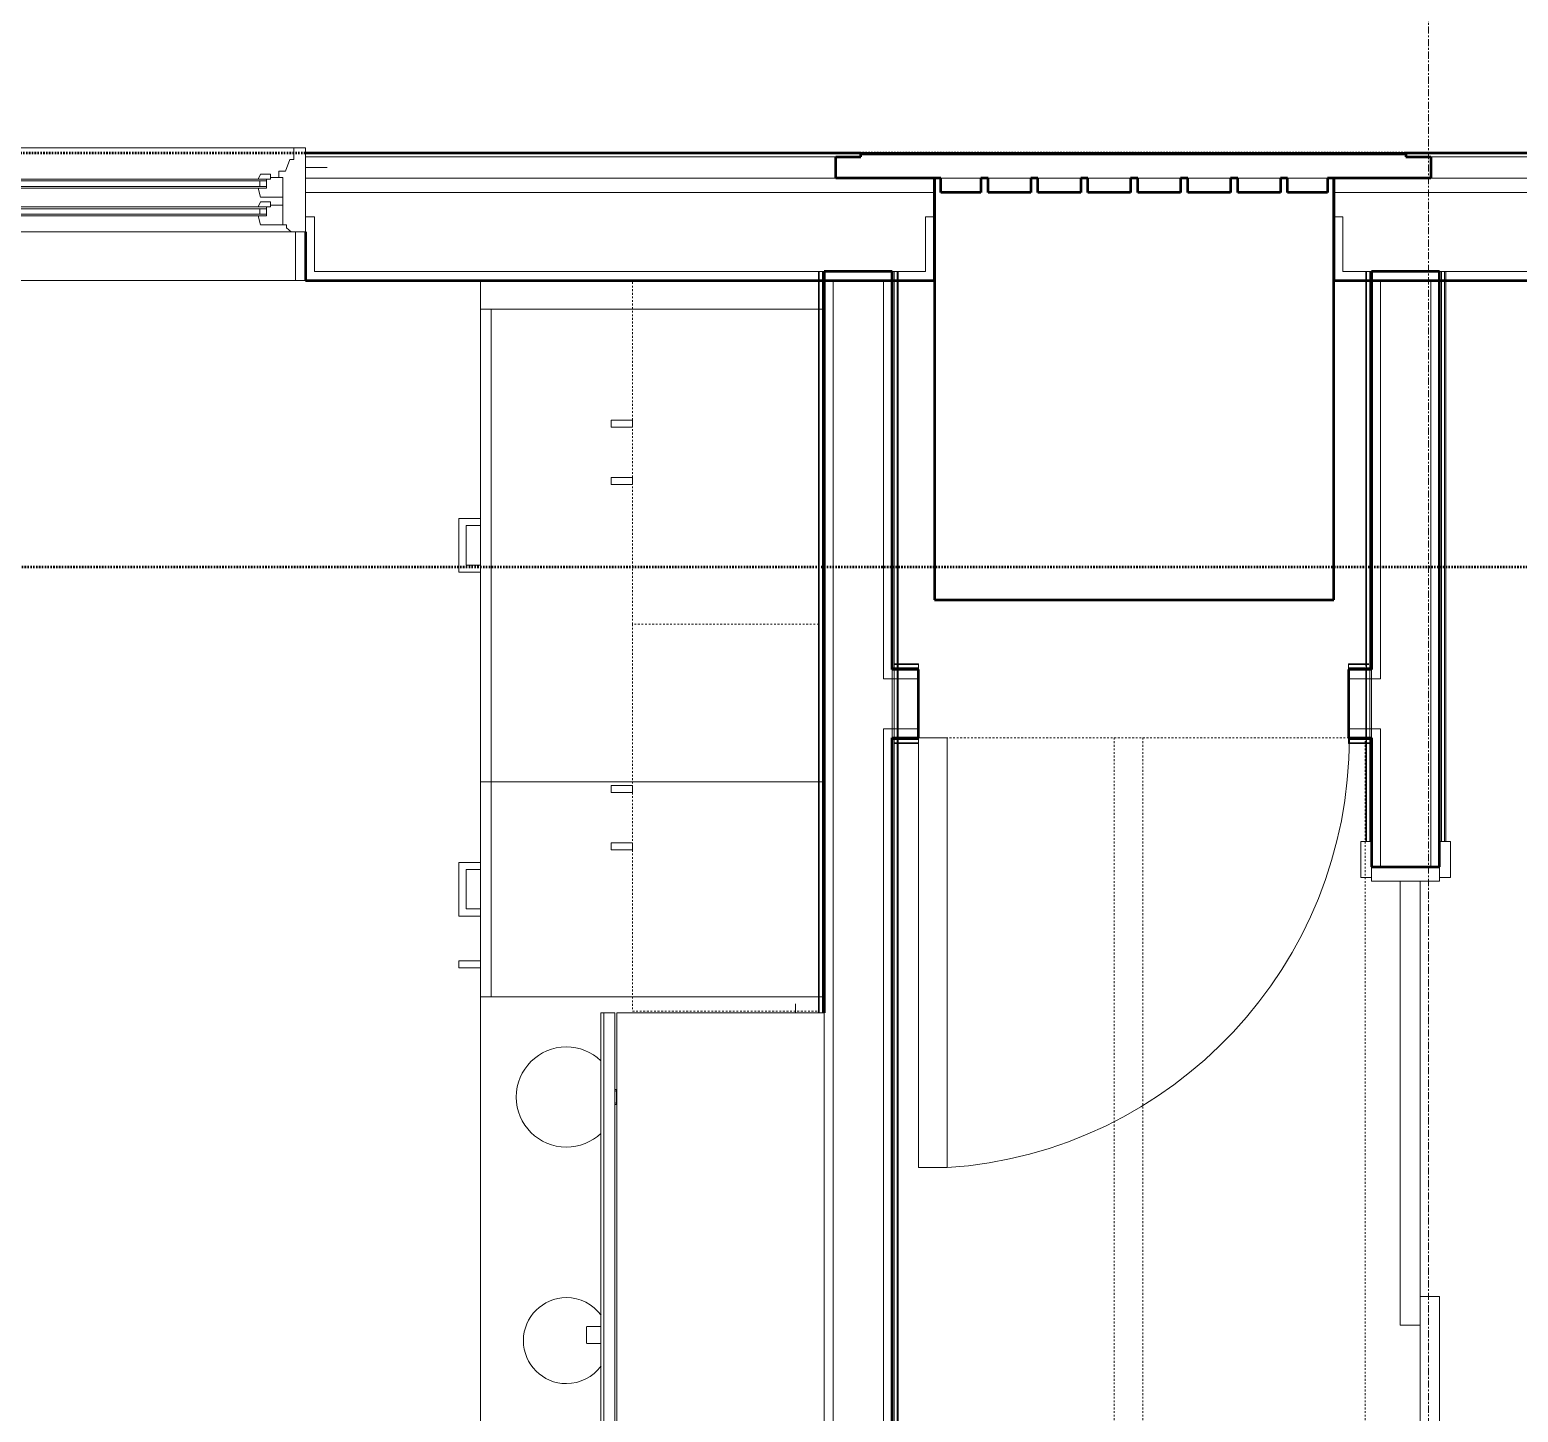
# Model space of a CAD drawing. Header units: inches. Extents: x -4235 to -464, y 9767 to 12347.
# Drawn here: x -3579 to -3475.1, y 12030.7 to 12127.2 of the extents above; entities that cross this region are included whole.
import ezdxf

# ---------------------------------------------------------------- set-up
doc = ezdxf.new("R2010")
doc.units = ezdxf.units.IN
doc.header["$MEASUREMENT"] = 0
for name, pattern in [('Dash', [0.25, 0.125, -0.125]), ('Dash 1_16_', [0.125, 0.0625, -0.0625]), ('Grid Line 1_2_', [0.875, 0.5, -0.125, 0.125, -0.125])]:
    doc.linetypes.add(name, pattern=pattern)
for name, color, linetype, lineweight in [('0-1', 170, 'Continuous', 5), ('0-2', 10, 'Continuous', 9), ('A-DOOR-1', 7, 'Continuous', 9), ('A-DOOR-2', 130, 'Continuous', 20), ('A-DOOR-FRAM-1', 130, 'Continuous', 20), ('A-GENM', 5, 'Continuous', 9), ('A-GENM-5', 5, 'Continuous', 50), ('A-GLAZ-1', 151, 'Continuous', 9), ('A-GLAZ-2', 151, 'Continuous', 20), ('A-GLAZ-3', 151, 'Continuous', 50), ('A-WALL', 113, 'Continuous', 13), ('A-WALL-1', 250, 'Continuous', 50), ('A-WALL-2', 50, 'Continuous', 13), ('A-WALL-3', 10, 'Continuous', 9), ('A-WALL-4', 254, 'Continuous', 9), ('A-WALL-5', 7, 'Continuous', 9), ('A-WALL-6', 113, 'Continuous', 9), ('A-WALL-7', 113, 'Continuous', 50), ('C-PROP-LINE-1', 91, 'Dash 1_16_', 50), ('Q-CASE-1', 254, 'Continuous', 9), ('Q-CASE-2', 7, 'Continuous', 9), ('Q-CASE-3', 7, 'Dash', 9), ('Q-CASE-4', 10, 'Continuous', 9), ('Q-CASE-HDLN-1', 7, 'Dash', 9), ('Q-SPCQ-1', 7, 'Continuous', 9), ('S-GRID-1', 1, 'Grid Line 1_2_', 9)]:
    doc.layers.add(name, color=color, linetype=linetype, lineweight=lineweight)

# ---------------------------------------------------------------- blocks, each defined once
blk = doc.blocks.new('Basic Wall _ INT - W4BØF - _5_8 GYP - 2X4 WOOD_BATT_ - 5_8 GYP_ - ___-2689830-BACKGROUND - 3RD FLOOR')
at = {"layer": 'A-WALL-3'}
for p, q in [((-3523.85, 12110.34), (-3523.91, 12110.34)), ((-3523.91, 12110.34), (-3523.64, 12110.34)), ((-3523.7, 12110.34), (-3523.85, 12110.34)), ((-3523.85, 12110.34), (-3523.85, 12109.71)), ((-3523.64, 12110.34), (-3523.7, 12110.34)), ((-3523.64, 12110.34), (-3523.62, 12110.34)), ((-3523.62, 12110.34), (-3523.61, 12110.34)), ((-3523.61, 12110.34), (-3523.58, 12110.34)), ((-3523.58, 12110.34), (-3523.54, 12110.34)), ((-3523.54, 12110.34), (-3523.5, 12110.34)), ((-3523.5, 12110.34), (-3523.52, 12110.34)), ((-3523.5, 12109.71), (-3523.5, 12110.34)), ((-3523.85, 12109.71), (-3523.85, 12058.6)), ((-3523.62, 12109.71), (-3523.62, 12058.6)), ((-3523.5, 12058.6), (-3523.5, 12109.71)), ((-3523.85, 12028.71), (-3523.85, 11977.71)), ((-3523.62, 12028.71), (-3523.62, 11977.71)), ((-3523.5, 11977.71), (-3523.5, 12028.71)), ((-3523.85, 11977.71), (-3523.85, 11977.46)), ((-3523.5, 11977.46), (-3523.5, 11977.71)), ((-3523.85, 11942.13), (-3523.85, 11942.01)), ((-3523.85, 11942.01), (-3523.85, 11941.92)), ((-3523.85, 11941.92), (-3523.85, 11941.86)), ((-3523.85, 11941.71), (-3523.85, 11936.97)), ((-3523.5, 11936.96), (-3523.5, 11941.71)), ((-3523.85, 11936.82), (-3523.85, 11936.76)), ((-3523.85, 11936.76), (-3523.85, 11936.67)), ((-3523.85, 11936.67), (-3523.85, 11936.55)), ((-3523.91, 11914.65), (-3523.85, 11914.67)), ((-3523.85, 11914.67), (-3523.7, 11914.73)), ((-3523.7, 11914.73), (-3523.64, 11914.76)), ((-3523.52, 11914.81), (-3523.5, 11914.82))]:
    blk.add_line(p, q, dxfattribs=at)
at = {"layer": 'A-WALL-4'}
for p, q in [((-3523.91, 12110.34), (-3523.91, 12058.6)), ((-3523.62, 12110.34), (-3523.62, 12109.71)), ((-3523.91, 12028.71), (-3523.91, 11977.71)), ((-3523.85, 11977.46), (-3523.85, 11942.13)), ((-3523.62, 11977.71), (-3523.62, 11977.46)), ((-3523.5, 11941.71), (-3523.5, 11977.46)), ((-3523.91, 11942.13), (-3523.91, 11942.01)), ((-3523.91, 11942.01), (-3523.91, 11941.92)), ((-3523.91, 11941.92), (-3523.91, 11941.86)), ((-3523.91, 11941.7), (-3523.91, 11936.98)), ((-3523.62, 11941.71), (-3523.62, 11937.61)), ((-3523.91, 11936.82), (-3523.91, 11936.76)), ((-3523.91, 11936.76), (-3523.91, 11936.67)), ((-3523.62, 11937.59), (-3523.62, 11936.97)), ((-3523.5, 11914.82), (-3523.5, 11936.96)), ((-3523.91, 11936.67), (-3523.91, 11936.55)), ((-3523.85, 11936.55), (-3523.85, 11914.67))]:
    blk.add_line(p, q, dxfattribs=at)
at = {"layer": 'A-WALL-5'}
for p, q in [((-3523.91, 11977.71), (-3523.91, 11942.13)), ((-3523.62, 11977.46), (-3523.62, 11941.71)), ((-3523.62, 11936.97), (-3523.62, 11914.77)), ((-3523.91, 11936.55), (-3523.91, 11914.65))]:
    blk.add_line(p, q, dxfattribs=at)
at = {"layer": 'A-WALL-5', "flags": 128}
for points in [[(-3523.62, 11914.77), (-3523.64, 11914.76), (-3523.7, 11914.73), (-3523.79, 11914.7), (-3523.91, 11914.65)], [(-3523.54, 11914.8), (-3523.56, 11914.79), (-3523.58, 11914.78), (-3523.6, 11914.78), (-3523.61, 11914.77), (-3523.62, 11914.77), (-3523.62, 11914.77)]]:
    blk.add_lwpolyline(points, dxfattribs=at)
blk = doc.blocks.new('Basic Wall _ INT - W4BØF - _5_8 GYP - 2X4 WOOD_BATT_ - 5_8 GYP_ - ___-2689829-BACKGROUND - 3RD FLOOR')
at = {"layer": 'A-WALL-3'}
for p, q in [((-3518.75, 12110.34), (-3518.71, 12110.34)), ((-3518.72, 12110.34), (-3518.75, 12110.34)), ((-3518.75, 12109.71), (-3518.75, 12110.31)), ((-3518.71, 12110.34), (-3518.66, 12110.34)), ((-3518.66, 12110.34), (-3518.63, 12110.34)), ((-3518.63, 12110.34), (-3518.62, 12110.34)), ((-3518.62, 12110.34), (-3518.6, 12110.34)), ((-3518.55, 12110.34), (-3518.61, 12110.34)), ((-3518.6, 12110.34), (-3518.45, 12110.34)), ((-3518.4, 12110.34), (-3518.54, 12110.34)), ((-3518.45, 12110.34), (-3518.34, 12110.34)), ((-3518.34, 12110.34), (-3518.4, 12110.34)), ((-3518.4, 12110.31), (-3518.4, 12109.71)), ((-3518.75, 12077.79), (-3518.75, 12082.54)), ((-3518.4, 12082.93), (-3518.4, 12082.83)), ((-3518.4, 12082.82), (-3518.4, 12082.74)), ((-3518.4, 12082.73), (-3518.4, 12082.68)), ((-3518.4, 12082.54), (-3518.4, 12077.79)), ((-3518.4, 12077.63), (-3518.4, 12077.59)), ((-3518.4, 12077.57), (-3518.4, 12077.5)), ((-3518.4, 12077.47), (-3518.4, 12077.38)), ((-3518.4, 11923.52), (-3518.4, 11923.4)), ((-3518.4, 11923.4), (-3518.4, 11923.31)), ((-3518.4, 11923.31), (-3518.4, 11923.25)), ((-3518.75, 11918.36), (-3518.75, 11923.11)), ((-3518.4, 11923.11), (-3518.4, 11919.02)), ((-3518.4, 11918.98), (-3518.4, 11918.36)), ((-3518.4, 11918.21), (-3518.4, 11918.16)), ((-3518.4, 11918.16), (-3518.4, 11918.06)), ((-3518.4, 11918.06), (-3518.4, 11917.94)), ((-3518.4, 11916.93), (-3518.34, 11916.96)), ((-3518.75, 11916.78), (-3518.72, 11916.79)), ((-3518.61, 11916.84), (-3518.55, 11916.87)), ((-3518.54, 11916.87), (-3518.4, 11916.93))]:
    blk.add_line(p, q, dxfattribs=at)
at = {"layer": 'A-WALL-4'}
for p, q in [((-3518.62, 12109.71), (-3518.62, 12110.31)), ((-3518.34, 12110.31), (-3518.34, 12109.71)), ((-3518.75, 12082.54), (-3518.75, 12109.71)), ((-3518.4, 12109.71), (-3518.4, 12082.95)), ((-3518.62, 12077.83), (-3518.62, 12082.5)), ((-3518.34, 12082.93), (-3518.34, 12082.83)), ((-3518.34, 12082.81), (-3518.34, 12082.74)), ((-3518.34, 12082.73), (-3518.34, 12082.68)), ((-3518.34, 12082.54), (-3518.34, 12077.79)), ((-3518.75, 11923.11), (-3518.75, 12077.79)), ((-3518.4, 12077.38), (-3518.4, 11923.52)), ((-3518.34, 12077.63), (-3518.34, 12077.59)), ((-3518.34, 12077.57), (-3518.34, 12077.5)), ((-3518.34, 12077.47), (-3518.34, 12077.38)), ((-3518.34, 11923.52), (-3518.34, 11923.4)), ((-3518.34, 11923.4), (-3518.34, 11923.31)), ((-3518.34, 11923.31), (-3518.34, 11923.25)), ((-3518.62, 11919), (-3518.62, 11923.11)), ((-3518.34, 11923.11), (-3518.34, 11919.03)), ((-3518.75, 11916.78), (-3518.75, 11918.27)), ((-3518.62, 11918.36), (-3518.62, 11918.98)), ((-3518.34, 11918.98), (-3518.34, 11918.36)), ((-3518.34, 11918.21), (-3518.34, 11918.16)), ((-3518.34, 11918.15), (-3518.34, 11918.06)), ((-3518.34, 11918.06), (-3518.34, 11917.94)), ((-3518.4, 11917.94), (-3518.4, 11916.93))]:
    blk.add_line(p, q, dxfattribs=at)
at = {"layer": 'A-WALL-5'}
for p, q in [((-3518.62, 12082.54), (-3518.62, 12109.71)), ((-3518.34, 12109.71), (-3518.34, 12082.95)), ((-3518.62, 11923.11), (-3518.62, 12077.79)), ((-3518.34, 12077.38), (-3518.34, 11923.52)), ((-3518.62, 11916.84), (-3518.62, 11918.27)), ((-3518.34, 11917.94), (-3518.34, 11916.96))]:
    blk.add_line(p, q, dxfattribs=at)
at = {"layer": 'A-WALL-5', "flags": 128}
for points in [[(-3518.34, 11916.96), (-3518.45, 11916.91), (-3518.55, 11916.87), (-3518.6, 11916.84), (-3518.62, 11916.84)], [(-3518.62, 11916.84), (-3518.63, 11916.84), (-3518.63, 11916.83), (-3518.65, 11916.83), (-3518.66, 11916.82), (-3518.68, 11916.81), (-3518.71, 11916.8)]]:
    blk.add_lwpolyline(points, dxfattribs=at)
blk = doc.blocks.new('Basic Wall _ INT - W4BØF - _5_8 GYP - 2X4 WOOD_BATT_ - 5_8 GYP_ - ___-2689838-BACKGROUND - 3RD FLOOR')
at = {"layer": 'A-WALL-3'}
for p, q in [((-3485.64, 12110.34), (-3485.7, 12110.34)), ((-3485.7, 12110.34), (-3485.41, 12110.34)), ((-3485.49, 12110.34), (-3485.64, 12110.34)), ((-3485.64, 12110.34), (-3485.64, 12109.75)), ((-3485.43, 12110.34), (-3485.49, 12110.34)), ((-3485.41, 12110.34), (-3485.37, 12110.34)), ((-3485.37, 12110.34), (-3485.33, 12110.34)), ((-3485.33, 12110.34), (-3485.29, 12110.34)), ((-3485.29, 12110.34), (-3485.31, 12110.34)), ((-3485.29, 12109.75), (-3485.29, 12110.34)), ((-3485.64, 12082.95), (-3485.64, 12082.86)), ((-3485.64, 12082.83), (-3485.64, 12082.76)), ((-3485.64, 12082.74), (-3485.64, 12082.7)), ((-3485.64, 12082.54), (-3485.64, 12077.79)), ((-3485.29, 12077.79), (-3485.29, 12082.54)), ((-3485.64, 12077.64), (-3485.64, 12077.6)), ((-3485.64, 12077.59), (-3485.64, 12077.52)), ((-3485.64, 12077.5), (-3485.64, 12077.4)), ((-3485.64, 11923.52), (-3485.64, 11923.4)), ((-3485.64, 11923.4), (-3485.64, 11923.31)), ((-3485.64, 11923.31), (-3485.64, 11923.25)), ((-3485.64, 11923.11), (-3485.64, 11922.48)), ((-3485.64, 11922.45), (-3485.64, 11918.5)), ((-3485.29, 11918.36), (-3485.29, 11923.11)), ((-3485.7, 11918.53), (-3485.64, 11918.5)), ((-3485.64, 11918.5), (-3485.49, 11918.44)), ((-3485.49, 11918.44), (-3485.43, 11918.42)), ((-3485.31, 11918.37), (-3485.29, 11918.36))]:
    blk.add_line(p, q, dxfattribs=at)
at = {"layer": 'A-WALL-4'}
for p, q in [((-3485.7, 12110.34), (-3485.7, 12109.75)), ((-3485.41, 12110.34), (-3485.41, 12109.75)), ((-3485.64, 12109.71), (-3485.64, 12082.95)), ((-3485.29, 12082.54), (-3485.29, 12109.71)), ((-3485.7, 12082.95), (-3485.7, 12082.86)), ((-3485.7, 12082.83), (-3485.7, 12082.77)), ((-3485.7, 12082.54), (-3485.7, 12077.79)), ((-3485.41, 12082.54), (-3485.41, 12077.79)), ((-3485.7, 12077.59), (-3485.7, 12077.52)), ((-3485.7, 12077.5), (-3485.7, 12077.41)), ((-3485.64, 12077.38), (-3485.64, 12070.54)), ((-3485.29, 12070.54), (-3485.29, 12077.79)), ((-3485.64, 12005.04), (-3485.64, 12000.54)), ((-3485.29, 12000.54), (-3485.29, 12005.04)), ((-3485.64, 11935.04), (-3485.64, 11923.52)), ((-3485.29, 11923.11), (-3485.29, 11935.04)), ((-3485.7, 11923.52), (-3485.7, 11923.4)), ((-3485.7, 11923.4), (-3485.7, 11923.31)), ((-3485.7, 11923.31), (-3485.7, 11923.25)), ((-3485.7, 11923.11), (-3485.7, 11922.48)), ((-3485.7, 11922.44), (-3485.7, 11918.53)), ((-3485.41, 11923.11), (-3485.41, 11922.48)), ((-3485.41, 11922.47), (-3485.41, 11918.41)), ((-3485.58, 11918.48), (-3485.7, 11918.53)), ((-3485.41, 11918.41), (-3485.41, 11918.41))]:
    blk.add_line(p, q, dxfattribs=at)
at = {"layer": 'A-WALL-4', "flags": 128}
for points in [[(-3485.41, 11918.41), (-3485.43, 11918.42), (-3485.49, 11918.44), (-3485.58, 11918.48)], [(-3485.37, 11918.39), (-3485.39, 11918.4), (-3485.4, 11918.41), (-3485.41, 11918.41)], [(-3485.33, 11918.38), (-3485.35, 11918.39), (-3485.37, 11918.39)]]:
    blk.add_lwpolyline(points, dxfattribs=at)
at = {"layer": 'A-WALL-5'}
for p, q in [((-3485.7, 12109.71), (-3485.7, 12082.95)), ((-3485.41, 12109.71), (-3485.41, 12082.54)), ((-3485.7, 12077.38), (-3485.7, 12070.54)), ((-3485.41, 12077.79), (-3485.41, 12070.54)), ((-3485.7, 12005.04), (-3485.7, 12000.54)), ((-3485.41, 12005.04), (-3485.41, 12000.54)), ((-3485.7, 11935.04), (-3485.7, 11923.52)), ((-3485.41, 11935.04), (-3485.41, 11923.11))]:
    blk.add_line(p, q, dxfattribs=at)
blk = doc.blocks.new('Basic Wall _ INT - W4BØF - _5_8 GYP - 2X4 WOOD_BATT_ - 5_8 GYP_ - ___-2689837-BACKGROUND - 3RD FLOOR')
at = {"layer": 'A-WALL-3'}
for p, q in [((-3480.54, 12110.34), (-3480.49, 12110.34)), ((-3480.51, 12110.34), (-3480.54, 12110.34)), ((-3480.54, 12109.71), (-3480.54, 12110.34)), ((-3480.49, 12110.34), (-3480.47, 12110.34)), ((-3480.47, 12110.34), (-3480.41, 12110.34)), ((-3480.41, 12110.34), (-3480.41, 12110.34)), ((-3480.41, 12110.34), (-3480.39, 12110.34)), ((-3480.33, 12110.34), (-3480.4, 12110.34)), ((-3480.39, 12110.34), (-3480.24, 12110.34)), ((-3480.19, 12110.34), (-3480.33, 12110.34)), ((-3480.24, 12110.34), (-3480.12, 12110.34)), ((-3480.12, 12110.34), (-3480.19, 12110.34)), ((-3480.19, 12110.34), (-3480.19, 12109.71)), ((-3480.54, 11916.39), (-3480.51, 11916.38)), ((-3480.4, 11916.33), (-3480.33, 11916.31)), ((-3480.33, 11916.31), (-3480.19, 11916.25)), ((-3480.19, 11916.25), (-3480.12, 11916.22))]:
    blk.add_line(p, q, dxfattribs=at)
at = {"layer": 'A-WALL-4'}
for p, q in [((-3480.41, 12109.71), (-3480.41, 12110.34)), ((-3480.12, 12110.34), (-3480.12, 12109.71)), ((-3480.54, 12070.54), (-3480.54, 12109.71)), ((-3480.19, 12109.71), (-3480.19, 12070.54)), ((-3480.54, 12000.54), (-3480.54, 12005.04)), ((-3480.19, 12005.04), (-3480.19, 12000.54)), ((-3480.54, 11916.39), (-3480.54, 11935.04)), ((-3480.19, 11935.04), (-3480.19, 11916.25))]:
    blk.add_line(p, q, dxfattribs=at)
at = {"layer": 'A-WALL-5'}
for p, q in [((-3480.41, 12070.54), (-3480.41, 12109.71)), ((-3480.12, 12109.71), (-3480.12, 12070.54)), ((-3480.41, 12000.54), (-3480.41, 12005.04)), ((-3480.12, 12005.04), (-3480.12, 12000.54)), ((-3480.41, 11916.34), (-3480.41, 11935.04)), ((-3480.12, 11935.04), (-3480.12, 11916.22))]:
    blk.add_line(p, q, dxfattribs=at)
at = {"layer": 'A-WALL-5', "flags": 128}
for points in [[(-3480.41, 11916.34), (-3480.41, 11916.34), (-3480.42, 11916.34), (-3480.44, 11916.35), (-3480.45, 11916.36), (-3480.47, 11916.36), (-3480.49, 11916.37)], [(-3480.12, 11916.22), (-3480.24, 11916.27), (-3480.33, 11916.31), (-3480.39, 11916.33), (-3480.41, 11916.34)]]:
    blk.add_lwpolyline(points, dxfattribs=at)
blk = doc.blocks.new('Basic Wall _ INT - W4BØF - _5_8 GYP - 2X4 WOOD_BATT_ - 5_8 GYP_ - ___-2689839-BACKGROUND - 3RD FLOOR')
at = {"layer": 'A-WALL-3'}
for p, q in [((-3518.75, 12077.79), (-3518.75, 12077.77)), ((-3518.75, 12077.66), (-3518.75, 12077.73)), ((-3518.75, 12077.64), (-3518.75, 12077.66)), ((-3518.75, 12077.65), (-3518.75, 12077.59)), ((-3518.75, 12077.59), (-3518.75, 12077.64)), ((-3518.75, 12077.38), (-3518.75, 12077.59)), ((-3518.75, 12077.58), (-3518.75, 12077.44)), ((-3518.75, 12077.44), (-3518.75, 12077.38)), ((-3518.55, 12077.44), (-3518.59, 12077.44)), ((-3518.45, 12077.44), (-3518.53, 12077.44)), ((-3518.34, 12077.44), (-3518.43, 12077.44)), ((-3485.58, 12077.44), (-3485.68, 12077.44)), ((-3485.49, 12077.44), (-3485.56, 12077.44)), ((-3485.43, 12077.44), (-3485.48, 12077.44)), ((-3485.29, 12077.77), (-3485.29, 12077.79)), ((-3485.29, 12077.73), (-3485.29, 12077.66)), ((-3485.29, 12077.66), (-3485.29, 12077.38)), ((-3485.29, 12077.59), (-3485.29, 12077.65)), ((-3485.29, 12077.44), (-3485.29, 12077.58)), ((-3485.29, 12077.38), (-3485.29, 12077.44))]:
    blk.add_line(p, q, dxfattribs=at)
at = {"layer": 'A-WALL-4'}
for p, q in [((-3518.75, 12077.75), (-3518.75, 12077.79)), ((-3518.75, 12077.79), (-3516.91, 12077.79)), ((-3518.75, 12077.73), (-3518.75, 12077.75)), ((-3518.55, 12077.38), (-3518.59, 12077.38)), ((-3518.45, 12077.38), (-3518.53, 12077.38)), ((-3518.34, 12077.38), (-3518.43, 12077.38)), ((-3516.91, 12077.44), (-3518.34, 12077.44)), ((-3516.91, 12077.77), (-3516.91, 12077.79)), ((-3516.91, 12077.59), (-3516.91, 12077.65)), ((-3516.91, 12077.44), (-3516.91, 12077.58)), ((-3516.91, 12077.38), (-3516.91, 12077.44)), ((-3486.91, 12077.79), (-3486.91, 12077.77)), ((-3486.91, 12077.79), (-3485.29, 12077.79)), ((-3486.91, 12077.65), (-3486.91, 12077.59)), ((-3486.91, 12077.58), (-3486.91, 12077.44)), ((-3486.91, 12077.44), (-3486.91, 12077.38)), ((-3485.7, 12077.44), (-3486.91, 12077.44)), ((-3485.58, 12077.38), (-3485.68, 12077.38)), ((-3485.49, 12077.38), (-3485.56, 12077.38)), ((-3485.43, 12077.38), (-3485.48, 12077.38)), ((-3485.29, 12077.79), (-3485.29, 12077.75)), ((-3485.29, 12077.75), (-3485.29, 12077.73))]:
    blk.add_line(p, q, dxfattribs=at)
at = {"layer": 'A-WALL-5'}
for p, q in [((-3518.75, 12077.66), (-3516.91, 12077.66)), ((-3516.91, 12077.38), (-3518.34, 12077.38)), ((-3516.91, 12077.79), (-3516.91, 12077.75)), ((-3516.91, 12077.75), (-3516.91, 12077.66)), ((-3516.91, 12077.66), (-3516.91, 12077.38)), ((-3486.91, 12077.75), (-3486.91, 12077.79)), ((-3486.91, 12077.66), (-3486.91, 12077.75)), ((-3486.91, 12077.66), (-3485.29, 12077.66)), ((-3486.91, 12077.38), (-3486.91, 12077.66)), ((-3485.7, 12077.38), (-3486.91, 12077.38))]:
    blk.add_line(p, q, dxfattribs=at)
blk = doc.blocks.new('Basic Wall _ INT - W4BØF - _5_8 GYP - 2X4 WOOD_BATT_ - 5_8 GYP_ - ___-2689840-BACKGROUND - 3RD FLOOR')
at = {"layer": 'A-WALL-3'}
for p, q in [((-3518.75, 12082.66), (-3518.75, 12082.95)), ((-3518.75, 12082.95), (-3518.75, 12082.89)), ((-3518.75, 12082.89), (-3518.75, 12082.75)), ((-3518.75, 12082.74), (-3518.75, 12082.68)), ((-3518.75, 12082.6), (-3518.75, 12082.66)), ((-3518.75, 12082.56), (-3518.75, 12082.54)), ((-3518.55, 12082.89), (-3518.6, 12082.89)), ((-3518.45, 12082.89), (-3518.53, 12082.89)), ((-3518.34, 12082.89), (-3518.44, 12082.89)), ((-3485.58, 12082.89), (-3485.66, 12082.89)), ((-3485.49, 12082.89), (-3485.55, 12082.89)), ((-3485.29, 12082.89), (-3485.29, 12082.95)), ((-3485.29, 12082.95), (-3485.29, 12082.66)), ((-3485.29, 12082.75), (-3485.29, 12082.89)), ((-3485.29, 12082.68), (-3485.29, 12082.74)), ((-3485.29, 12082.66), (-3485.29, 12082.6)), ((-3485.29, 12082.54), (-3485.29, 12082.56))]:
    blk.add_line(p, q, dxfattribs=at)
at = {"layer": 'A-WALL-4'}
for p, q in [((-3518.75, 12082.58), (-3518.75, 12082.6)), ((-3518.75, 12082.54), (-3518.75, 12082.58)), ((-3518.75, 12082.54), (-3516.91, 12082.54)), ((-3518.55, 12082.95), (-3518.6, 12082.95)), ((-3518.45, 12082.95), (-3518.53, 12082.95)), ((-3518.34, 12082.95), (-3518.44, 12082.95)), ((-3516.91, 12082.89), (-3518.34, 12082.89)), ((-3516.91, 12082.89), (-3516.91, 12082.95)), ((-3516.91, 12082.75), (-3516.91, 12082.89)), ((-3516.91, 12082.68), (-3516.91, 12082.74)), ((-3516.91, 12082.54), (-3516.91, 12082.56)), ((-3486.91, 12082.95), (-3486.91, 12082.89)), ((-3486.91, 12082.89), (-3486.91, 12082.75)), ((-3485.7, 12082.89), (-3486.91, 12082.89)), ((-3486.91, 12082.74), (-3486.91, 12082.68)), ((-3486.91, 12082.56), (-3486.91, 12082.54)), ((-3486.91, 12082.54), (-3485.29, 12082.54)), ((-3485.58, 12082.95), (-3485.66, 12082.95)), ((-3485.49, 12082.95), (-3485.55, 12082.95)), ((-3485.29, 12082.6), (-3485.29, 12082.58)), ((-3485.29, 12082.58), (-3485.29, 12082.54))]:
    blk.add_line(p, q, dxfattribs=at)
at = {"layer": 'A-WALL-5'}
for p, q in [((-3516.91, 12082.66), (-3518.75, 12082.66)), ((-3516.91, 12082.95), (-3518.34, 12082.95)), ((-3516.91, 12082.95), (-3516.91, 12082.66)), ((-3516.91, 12082.66), (-3516.91, 12082.58)), ((-3516.91, 12082.58), (-3516.91, 12082.54)), ((-3486.91, 12082.66), (-3486.91, 12082.95)), ((-3485.7, 12082.95), (-3486.91, 12082.95)), ((-3485.29, 12082.66), (-3486.91, 12082.66)), ((-3486.91, 12082.58), (-3486.91, 12082.66)), ((-3486.91, 12082.54), (-3486.91, 12082.58))]:
    blk.add_line(p, q, dxfattribs=at)
blk = doc.blocks.new('SWING - SINGLE - FLUSH - 30_ x 70_ - MAGIC PAK DOOR - ACOUSTICAL SEAL - IN CLOSET-3199421-BACKGROUND - 3RD FLOOR')
at = {"layer": 'A-DOOR-1'}
blk.add_arc((15, 2.375), 30.067, 93.81407, 180, dxfattribs=at)
at = {"layer": 'A-DOOR-2'}
for p, q in [((13, 2.375), (13, 32.375)), ((15, 32.375), (13, 32.375)), ((15, 2.375), (15, 32.375)), ((15, 2.375), (13, 2.375))]:
    blk.add_line(p, q, dxfattribs=at)
blk = doc.blocks.new('OD_CW_Closet - OD_CW_Closet-2062652-BACKGROUND - 3RD FLOOR')
at = {"layer": 'Q-CASE-HDLN-1'}
for p, q in [((0.74, -24), (0.74, 9)), ((0.74, 9), (160.64, 9)), ((160.64, 9), (160.64, -24)), ((0.74, -6.5), (160.64, -6.5)), ((0.74, -8.5), (160.64, -8.5)), ((160.64, -24), (0.74, -24))]:
    blk.add_line(p, q, dxfattribs=at)
blk = doc.blocks.new('SLIDING - FLUSH - 5-0 x 6-8-3203586-BACKGROUND - 3RD FLOOR')
at = {"layer": 'A-DOOR-1'}
for p, q in [((-32.75, 3.25), (-30.25, 3.25)), ((-32.75, 2.5), (-32.75, 3.25)), ((-30.25, 3.25), (-30.25, 2.5)), ((30.25, 3.25), (32.75, 3.25)), ((30.25, 2.5), (30.25, 3.25)), ((32.75, 3.25), (32.75, 2.5)), ((-30.25, 2.5), (-32.75, 2.5)), ((32.75, 2.5), (30.25, 2.5)), ((-32.75, -2.25), (-30.25, -2.25)), ((-32.75, -3), (-32.75, -2.25)), ((-30.25, -3), (-32.75, -3)), ((-30.25, -2.25), (-30.25, -3)), ((30.25, -2.25), (32.75, -2.25)), ((30.25, -3), (30.25, -2.25)), ((32.75, -3), (30.25, -3)), ((32.75, -2.25), (32.75, -3))]:
    blk.add_line(p, q, dxfattribs=at)
at = {"layer": 'A-DOOR-2'}
for p, q in [((-1, -0.88), (-1, 0.5)), ((-1, 0.5), (30, 0.5)), ((30, 0.5), (30, -0.88)), ((-30, -2.25), (-30, -0.88)), ((-30, -0.88), (1, -0.88)), ((30, -0.88), (-1, -0.88)), ((1, -0.88), (1, -2.25)), ((1, -2.25), (-30, -2.25))]:
    blk.add_line(p, q, dxfattribs=at)
at = {"layer": 'A-DOOR-FRAM-1'}
for p, q in [((-31, -2.25), (-31, 2.5)), ((-31, 2.5), (-30, 2.5)), ((-30, 2.5), (-30, -2.25)), ((30, 2.5), (31, 2.5)), ((30, -2.25), (30, 2.5)), ((31, 2.5), (31, -2.25)), ((-30, -2.25), (-31, -2.25)), ((31, -2.25), (30, -2.25))]:
    blk.add_line(p, q, dxfattribs=at)
blk = doc.blocks.new('Range - 24_ x 30_-V213-BACKGROUND - 3RD FLOOR')
at = {"layer": 'Q-SPCQ-1'}
blk.add_line((0, 22), (0.62, 22), dxfattribs=at)
for centre, radius, start, end in [((6.5, 6), 3.5, 81.0228, 98.9772), ((6.5, 6), 3.5, 136.4398, 180), ((6.5, 6), 3.5, 360, 43.6065), ((23.5, 6), 3, 126.1227, 180), ((23.5, 6), 3, 360, 53.8773), ((6.5, 6), 3.5, 180, 0), ((23.5, 6), 3, 180, 360)]:
    blk.add_arc(centre, radius, start, end, dxfattribs=at)
blk = doc.blocks.new('Single Door 1 Drawer 211 - 211 Base Cabinet Single Door1 Drawer 15_-2709718-BACKGROUND - 3RD FLOOR')
at = {"layer": 'Q-CASE-1'}
for p, q in [((-11.26, -23.25), (-11.26, -0.37)), ((3.74, -0.37), (3.74, -23.25)), ((-11.26, -23.25), (-11.26, -24)), ((3.74, -23.25), (-11.26, -23.25)), ((3.74, -24), (3.74, -23.25)), ((-11.26, -24), (3.74, -24)), ((-5.64, -24), (-5.14, -24)), ((-1.89, -24), (-2.39, -24)), ((1.24, -24), (1.73, -24))]:
    blk.add_line(p, q, dxfattribs=at)
at = {"layer": 'Q-CASE-2'}
for p, q in [((-5.64, -24), (-5.64, -25.5)), ((-5.14, -25), (-5.14, -24)), ((-2.39, -24), (-2.39, -25)), ((-1.89, -25.5), (-1.89, -24)), ((1.24, -24), (1.24, -25.5)), ((1.73, -25.5), (1.73, -24)), ((-5.64, -25.5), (-1.89, -25.5)), ((-2.39, -25), (-5.14, -25)), ((1.24, -25.5), (1.73, -25.5))]:
    blk.add_line(p, q, dxfattribs=at)
at = {"layer": 'Q-CASE-4'}
for p, q in [((-11.26, -0.37), (-11.26, 0)), ((-11.26, 0), (3.74, 0)), ((3.74, 0), (3.74, -0.37)), ((1.24, -24), (1.73, -24))]:
    blk.add_line(p, q, dxfattribs=at)
blk = doc.blocks.new('300 Series Wall Hung Cabinet_302 - 24_ X 36_-2573645-BACKGROUND - 3RD FLOOR')
at = {"layer": 'Q-CASE-2'}
for p, q in [((-1.76, 14.69), (-2.25, 14.69)), ((-2.25, 14.69), (-2.25, 13.19)), ((-1.76, 13.19), (-1.76, 14.69)), ((2.24, 14.69), (1.75, 14.69)), ((1.75, 14.69), (1.75, 13.19)), ((2.24, 13.19), (2.24, 14.69)), ((-1.76, 13.19), (-2.25, 13.19)), ((2.24, 13.19), (1.75, 13.19))]:
    blk.add_line(p, q, dxfattribs=at)
at = {"layer": 'Q-CASE-3'}
for p, q in [((-12, 0.19), (-12, 13.19)), ((-12, 13.19), (12, 13.19)), ((12, 13.19), (12, 0.19)), ((12, 0.19), (-12, 0.19))]:
    blk.add_line(p, q, dxfattribs=at)
blk = doc.blocks.new('30quot_MicrowaveVent_11166 - 70cm miele oven-2322118-BACKGROUND - 3RD FLOOR')
at = {"layer": 'Q-CASE-2'}
for p, q in [((-14.2, -14.49), (-14.2, 0)), ((15.68, 0), (-14.2, 0)), ((15.68, 0), (15.68, -14.49)), ((15.68, -14.49), (-14.2, -14.49)), ((-14.2, -14.61), (15.68, -14.61)), ((-14.2, -15.39), (-14.2, -14.61)), ((-14.2, -15.6), (-14.2, -15.39)), ((-14.2, -15.39), (15.68, -15.39)), ((15.68, -14.61), (15.68, -15.39)), ((15.68, -15.39), (15.68, -15.6)), ((-14.2, -15.6), (15.68, -15.6)), ((7.69, -16.55), (7.69, -15.63)), ((7.69, -16.6), (8.88, -16.6)), ((8.88, -15.63), (8.88, -16.55))]:
    blk.add_line(p, q, dxfattribs=at)
blk = doc.blocks.new('Base Cabinet 3 Drawer 230 - Base Cabinet 3 Drawer 230 33_-V299-BACKGROUND - 3RD FLOOR')
at = {"layer": 'Q-CASE-1'}
for p, q in [((-15.76, -23.25), (-15.76, -0.37)), ((17.24, -0.37), (17.24, -23.25)), ((-15.76, -23.25), (-15.76, -24)), ((17.24, -23.25), (-15.76, -23.25)), ((17.24, -24), (17.24, -23.25)), ((-15.76, -24), (17.24, -24)), ((-1.14, -24), (-0.64, -24)), ((2.61, -24), (2.11, -24))]:
    blk.add_line(p, q, dxfattribs=at)
at = {"layer": 'Q-CASE-2'}
for p, q in [((-1.14, -24), (-1.14, -25.5)), ((-0.64, -25), (-0.64, -24)), ((2.11, -24), (2.11, -25)), ((2.61, -25.5), (2.61, -24)), ((-1.14, -25.5), (2.61, -25.5)), ((2.11, -25), (-0.64, -25))]:
    blk.add_line(p, q, dxfattribs=at)
at = {"layer": 'Q-CASE-4'}
for p, q in [((-15.76, -0.36), (-15.76, 0)), ((-15.76, 0), (17.24, 0)), ((17.24, 0), (17.24, -0.37)), ((-1.14, -24), (-0.64, -24)), ((-1.14, -24), (-0.64, -24)), ((2.61, -24), (2.11, -24)), ((2.61, -24), (2.11, -24))]:
    blk.add_line(p, q, dxfattribs=at)
blk = doc.blocks.new('300 Series Wall Hung Cabinet_302 - 27_ X 36_-2604985-BACKGROUND - 3RD FLOOR')
at = {"layer": 'Q-CASE-2'}
for p, q in [((-2.25, -13.19), (-1.76, -13.19)), ((-2.25, -13.19), (-2.25, -14.69)), ((-1.76, -14.69), (-1.76, -13.19)), ((1.75, -13.19), (2.24, -13.19)), ((1.75, -13.19), (1.75, -14.69)), ((2.24, -14.69), (2.24, -13.19)), ((-2.25, -14.69), (-1.76, -14.69)), ((1.75, -14.69), (2.24, -14.69))]:
    blk.add_line(p, q, dxfattribs=at)
at = {"layer": 'Q-CASE-3'}
for p, q in [((13.5, -0.19), (-13.5, -0.19)), ((-13.5, -0.19), (-13.5, -13.19)), ((13.5, -13.19), (13.5, -0.19)), ((-13.5, -13.19), (13.5, -13.19))]:
    blk.add_line(p, q, dxfattribs=at)
blk = doc.blocks.new('CTR - 1st Phase - Unit Layouts_rvt-2-BACKGROUND - 3RD FLOOR')
at = {"layer": 'A-WALL-1'}
for p, q in [((-3523.5, 12110.34), (-3523.5, 12058.6)), ((-3522.87, 12110.34), (-3523.5, 12110.34)), ((-3519.37, 12110.34), (-3522.87, 12110.34)), ((-3518.75, 12110.34), (-3519.37, 12110.34)), ((-3518.75, 12082.54), (-3518.75, 12110.34)), ((-3485.29, 12110.34), (-3485.29, 12082.54)), ((-3484.66, 12110.34), (-3485.29, 12110.34)), ((-3481.16, 12110.34), (-3484.66, 12110.34)), ((-3480.54, 12110.34), (-3481.16, 12110.34)), ((-3480.54, 12068.79), (-3480.54, 12110.34)), ((-3516.91, 12082.54), (-3518.75, 12082.54)), ((-3516.91, 12077.79), (-3516.91, 12082.54)), ((-3485.29, 12082.54), (-3486.91, 12082.54)), ((-3486.91, 12082.54), (-3486.91, 12077.79)), ((-3518.75, 11923.11), (-3518.75, 12077.79)), ((-3518.75, 12077.79), (-3516.91, 12077.79)), ((-3486.91, 12077.79), (-3485.29, 12077.79)), ((-3485.29, 12077.79), (-3485.29, 12068.79)), ((-3485.29, 12068.79), (-3480.54, 12068.79))]:
    blk.add_line(p, q, dxfattribs=at)
at = {"layer": 'A-WALL-2'}
for p, q in [((-3522.87, 11941.09), (-3522.87, 12109.71)), ((-3519.37, 12109.71), (-3522.87, 12109.71)), ((-3519.37, 12081.91), (-3519.37, 12109.71)), ((-3484.66, 12081.91), (-3484.66, 12109.71)), ((-3481.16, 12109.71), (-3484.66, 12109.71)), ((-3481.16, 12068.79), (-3481.16, 12109.71)), ((-3518.75, 12081.91), (-3519.37, 12081.91)), ((-3518.75, 12081.91), (-3516.91, 12081.91)), ((-3486.91, 12081.91), (-3485.29, 12081.91)), ((-3484.66, 12081.91), (-3485.29, 12081.91)), ((-3519.37, 11922.48), (-3519.37, 12078.41)), ((-3518.75, 12078.41), (-3519.37, 12078.41)), ((-3518.75, 12078.41), (-3516.91, 12078.41)), ((-3486.91, 12078.41), (-3485.29, 12078.41)), ((-3484.66, 12078.41), (-3485.29, 12078.41)), ((-3484.66, 12068.79), (-3484.66, 12078.41))]:
    blk.add_line(p, q, dxfattribs=at)
at = {"layer": 'A-WALL-3'}
for p, q in [((-3523.5, 12110.34), (-3523.5, 12109.71)), ((-3523.5, 12110.34), (-3518.75, 12110.34)), ((-3518.75, 12109.71), (-3518.75, 12110.31)), ((-3485.29, 12110.34), (-3485.29, 12109.75)), ((-3485.29, 12110.34), (-3480.54, 12110.34)), ((-3480.54, 12109.71), (-3480.54, 12110.34)), ((-3523.5, 12109.71), (-3523.5, 12058.6)), ((-3518.75, 12082.95), (-3518.75, 12109.71)), ((-3485.29, 12109.71), (-3485.29, 12082.95)), ((-3480.54, 12070.54), (-3480.54, 12109.71)), ((-3518.75, 12082.68), (-3518.75, 12082.95)), ((-3518.55, 12082.54), (-3518.6, 12082.54)), ((-3518.45, 12082.54), (-3518.53, 12082.54)), ((-3518.34, 12082.54), (-3518.44, 12082.54)), ((-3516.91, 12082.54), (-3518.34, 12082.54)), ((-3485.7, 12082.54), (-3486.91, 12082.54)), ((-3485.58, 12082.54), (-3485.66, 12082.54)), ((-3485.49, 12082.54), (-3485.55, 12082.54)), ((-3485.29, 12082.95), (-3485.29, 12082.68)), ((-3518.75, 12077.38), (-3518.75, 12077.64)), ((-3518.75, 11923.52), (-3518.75, 12077.38)), ((-3518.59, 12077.79), (-3518.55, 12077.79)), ((-3518.53, 12077.79), (-3518.45, 12077.79)), ((-3518.43, 12077.79), (-3518.34, 12077.79)), ((-3518.34, 12077.79), (-3516.91, 12077.79)), ((-3486.91, 12077.79), (-3485.7, 12077.79)), ((-3485.67, 12077.79), (-3485.58, 12077.79)), ((-3485.56, 12077.79), (-3485.49, 12077.79)), ((-3485.48, 12077.79), (-3485.43, 12077.79)), ((-3485.29, 12077.64), (-3485.29, 12077.38)), ((-3485.29, 12077.38), (-3485.29, 12070.54)), ((-3480.54, 12068.79), (-3485.29, 12068.79))]:
    blk.add_line(p, q, dxfattribs=at)
at = {"layer": 'A-WALL-4'}
for p, q in [((-3516.91, 12082.54), (-3516.91, 12077.79)), ((-3486.91, 12077.79), (-3486.91, 12082.54))]:
    blk.add_line(p, q, dxfattribs=at)
at = {"layer": 'A-WALL-6'}
for p, q in [((-3523.87, 12109.71), (-3547.5, 12109.71)), ((-3547.5, 12109.71), (-3547.5, 11977.71)), ((-3547.5, 11977.71), (-3547.5, 12109.71)), ((-3547.5, 12109.71), (-3523.87, 12109.71)), ((-3523.5, 12109.71), (-3523.87, 12109.71)), ((-3523.87, 12109.71), (-3523.5, 12109.71)), ((-3523.5, 12058.6), (-3523.5, 12109.71)), ((-3523.5, 12109.71), (-3523.5, 12058.6))]:
    blk.add_line(p, q, dxfattribs=at)
at = {"layer": '0-2'}
for name in ['Basic Wall _ INT - W4BØF - _5_8 GYP - 2X4 WOOD_BATT_ - 5_8 GYP_ - ___-2689830-BACKGROUND - 3RD FLOOR', 'Basic Wall _ INT - W4BØF - _5_8 GYP - 2X4 WOOD_BATT_ - 5_8 GYP_ - ___-2689829-BACKGROUND - 3RD FLOOR', 'Basic Wall _ INT - W4BØF - _5_8 GYP - 2X4 WOOD_BATT_ - 5_8 GYP_ - ___-2689838-BACKGROUND - 3RD FLOOR', 'Basic Wall _ INT - W4BØF - _5_8 GYP - 2X4 WOOD_BATT_ - 5_8 GYP_ - ___-2689837-BACKGROUND - 3RD FLOOR', 'Basic Wall _ INT - W4BØF - _5_8 GYP - 2X4 WOOD_BATT_ - 5_8 GYP_ - ___-2689840-BACKGROUND - 3RD FLOOR', 'Basic Wall _ INT - W4BØF - _5_8 GYP - 2X4 WOOD_BATT_ - 5_8 GYP_ - ___-2689839-BACKGROUND - 3RD FLOOR']:
    blk.add_blockref(name, (0, 0), dxfattribs=at)
for name, p, rotation in [('300 Series Wall Hung Cabinet_302 - 24_ X 36_-2573645-BACKGROUND - 3RD FLOOR', (-3523.69, 12097.71), 89.99999999999541), ('Base Cabinet 3 Drawer 230 - Base Cabinet 3 Drawer 230 33_-V299-BACKGROUND - 3RD FLOOR', (-3523.5, 12091.95), 269.9999999999947), ('300 Series Wall Hung Cabinet_302 - 27_ X 36_-2604985-BACKGROUND - 3RD FLOOR', (-3523.69, 12072.21), 269.9999999999955), ('OD_CW_Closet - OD_CW_Closet-2062652-BACKGROUND - 3RD FLOOR', (-3494.75, 12078.53), 269.9999999999914), ('SWING - SINGLE - FLUSH - 30_ x 70_ - MAGIC PAK DOOR - ACOUSTICAL SEAL - IN CLOSET-3199421-BACKGROUND - 3RD FLOOR', (-3501.91, 12080.16), 180), ('Single Door 1 Drawer 211 - 211 Base Cabinet Single Door1 Drawer 15_-2709718-BACKGROUND - 3RD FLOOR', (-3523.5, 12063.45), 269.9999999999949), ('SLIDING - FLUSH - 5-0 x 6-8-3203586-BACKGROUND - 3RD FLOOR', (-3482.79, 12037.79), 89.99999999999237), ('Range - 24_ x 30_-V213-BACKGROUND - 3RD FLOOR', (-3547.5, 12059.21), 270.0000000000097), ('30quot_MicrowaveVent_11166 - 70cm miele oven-2322118-BACKGROUND - 3RD FLOOR', (-3523.5, 12044.39), 269.9999999999949)]:
    blk.add_blockref(name, p, dxfattribs=dict(at, rotation=rotation))
blk = doc.blocks.new('Window-Double_Hung-Andersen-400_Series-Tilt_Wash - DOUBLE HUNG - COTTAGE - 3RD FLOOR-2888224-BACKGROUND - 3RD FLOOR')
at = {"layer": 'A-GLAZ-1'}
for p, q in [((-16.29, 2.5), (-15.7, 2.5)), ((-16.29, 2.12), (-15.7, 2.12)), ((-15.82, 2.5), (-15.82, 2.12)), ((-15.7, 2.63), (15.7, 2.63)), ((-15.7, 2.5), (15.7, 2.5)), ((-15.7, 2.12), (15.7, 2.12)), ((16.29, 2.5), (15.7, 2.5)), ((16.29, 2.12), (15.7, 2.12)), ((15.82, 2.5), (15.82, 2.12)), ((-15.7, 2), (15.7, 2)), ((-16.29, 0.56), (-15.7, 0.56)), ((-16.29, 0.19), (-15.7, 0.19)), ((-15.82, 0.56), (-15.82, 0.19)), ((-15.7, 0.69), (15.7, 0.69)), ((-15.7, 0.56), (15.7, 0.56)), ((-15.7, 0.19), (15.7, 0.19)), ((-15.7, 0.06), (15.7, 0.06)), ((16.29, 0.56), (15.7, 0.56)), ((16.29, 0.19), (15.7, 0.19)), ((15.82, 0.56), (15.82, 0.19)), ((18.95, -1.06), (-18.95, -1.06)), ((-18.95, -1.06), (-18.95, -4.44)), ((-18.32, -1.06), (-18.32, -4.44)), ((18.32, -1.06), (18.32, -4.44)), ((18.95, -4.44), (18.95, -1.06)), ((-19.01, -3.94), (-19.01, -2.44)), ((-19.01, -2.44), (-18.95, -2.44)), ((18.95, -2.44), (19.01, -2.44)), ((19.01, -2.44), (19.01, -3.94)), ((-18.95, -3.94), (-19.01, -3.94)), ((19.01, -3.94), (18.95, -3.94)), ((-18.95, -4.44), (18.95, -4.44))]:
    blk.add_line(p, q, dxfattribs=at)
at = {"layer": 'A-GLAZ-2'}
for p, q in [((19.01, 4.81), (-19.01, 4.81)), ((-19.01, 4.81), (-19.01, -1.06)), ((-18.2, 4.81), (-18.2, 4)), ((18.2, 4.81), (18.2, 4)), ((19.01, -1.06), (19.01, 4.81)), ((-19.01, 3.44), (-20.51, 3.44)), ((-18.2, 4), (-17.92, 4)), ((-17.92, 4), (-17.61, 3.19)), ((-17.61, 3.19), (-17.14, 3.19)), ((-17.14, 3.19), (-17.14, 2.75)), ((17.14, 3.19), (17.14, 2.75)), ((17.61, 3.19), (17.14, 3.19)), ((17.92, 4), (17.61, 3.19)), ((18.2, 4), (17.92, 4)), ((19.01, 3.44), (20.51, 3.44)), ((-17.42, 2.75), (-16.57, 2.75)), ((-17.42, 2.75), (-17.42, -0.56)), ((-15.86, 2.97), (-16.57, 2.97)), ((-16.57, 2.63), (-16.57, 2.97)), ((-15.7, 2.63), (-16.57, 2.63)), ((-16.29, 2.63), (-16.29, 2)), ((-15.86, 2.97), (-15.7, 2.63)), ((15.86, 2.97), (15.7, 2.63)), ((15.7, 2.63), (16.57, 2.63)), ((15.86, 2.97), (16.57, 2.97)), ((16.29, 2.63), (16.29, 2)), ((16.57, 2.63), (16.57, 2.97)), ((17.42, 2.75), (16.57, 2.75)), ((17.42, 2.75), (17.42, -0.56)), ((-17.42, 1.37), (-15.86, 1.37)), ((-15.7, 2), (-16.29, 2)), ((-15.86, 1.37), (-15.7, 2)), ((15.7, 2), (16.29, 2)), ((15.86, 1.37), (15.7, 2)), ((17.42, 1.37), (15.86, 1.37)), ((-17.42, 0.81), (-16.57, 0.81)), ((-15.86, 1.03), (-16.57, 1.03)), ((-16.57, 0.69), (-16.57, 1.03)), ((-15.7, 0.69), (-16.57, 0.69)), ((-16.29, 0.69), (-16.29, 0.06)), ((-15.7, 0.06), (-16.29, 0.06)), ((-15.86, 1.03), (-15.7, 0.69)), ((-15.86, -0.56), (-15.7, 0.06)), ((15.86, 1.03), (15.7, 0.69)), ((15.7, 0.69), (16.57, 0.69)), ((15.7, 0.06), (16.29, 0.06)), ((15.86, -0.56), (15.7, 0.06)), ((15.86, 1.03), (16.57, 1.03)), ((16.29, 0.69), (16.29, 0.06)), ((16.57, 0.69), (16.57, 1.03)), ((17.42, 0.81), (16.57, 0.81)), ((-17.67, -0.78), (-18, -1.06)), ((-17.67, -0.78), (-17.67, -0.56)), ((-17.67, -0.56), (-15.86, -0.56)), ((17.67, -0.56), (15.86, -0.56)), ((17.67, -0.78), (17.67, -0.56)), ((17.67, -0.78), (18, -1.06)), ((-19.01, -1.06), (19.01, -1.06))]:
    blk.add_line(p, q, dxfattribs=at)
blk = doc.blocks.new('Perforated Panel at Magic-Pak - hvac panel - 3rd floor-2505074-BACKGROUND - 3RD FLOOR')
at = {"layer": 'A-GLAZ-3'}
for p, q in [((-19.01, -4.37), (19.01, -4.37)), ((-19.01, -4.44), (-19.01, -4.37)), ((19.01, -4.44), (-19.01, -4.44)), ((19.01, -4.37), (19.01, -4.44))]:
    blk.add_line(p, q, dxfattribs=at)
blk = doc.blocks.new('V-Series_EWC4_SPVU_RFA_2015 - 2ND AND 3RD FLOOR-2226480-BACKGROUND - 3RD FLOOR')
at = {"layer": 'A-GENM'}
for p, q in [((-3858.97, 11733.36), (-3858.97, 11736.15)), ((-3858.97, 11729.87), (-3858.97, 11732.86)), ((-3858.97, 11726.39), (-3858.97, 11729.37)), ((-3858.97, 11722.9), (-3858.97, 11725.89)), ((-3858.97, 11719.42), (-3858.97, 11722.4)), ((-3858.97, 11715.93), (-3858.97, 11718.92)), ((-3858.97, 11712.45), (-3858.97, 11715.43)), ((-3858.97, 11709.15), (-3858.97, 11711.95))]:
    blk.add_line(p, q, dxfattribs=at)
at = {"layer": 'A-GENM-5'}
for p, q in [((-3829.54, 11736.59), (-3858.97, 11736.59)), ((-3858.97, 11736.59), (-3858.97, 11736.15)), ((-3858.97, 11736.15), (-3857.97, 11736.15)), ((-3857.97, 11736.15), (-3857.97, 11733.36)), ((-3829.54, 11708.71), (-3829.54, 11736.59)), ((-3857.97, 11733.36), (-3858.97, 11733.36)), ((-3858.97, 11733.36), (-3858.97, 11732.86)), ((-3858.97, 11732.86), (-3857.97, 11732.86)), ((-3857.97, 11732.86), (-3857.97, 11729.87)), ((-3857.97, 11729.87), (-3858.97, 11729.87)), ((-3858.97, 11729.87), (-3858.97, 11729.37)), ((-3858.97, 11729.37), (-3857.97, 11729.37)), ((-3857.97, 11729.37), (-3857.97, 11726.39)), ((-3857.97, 11726.39), (-3858.97, 11726.39)), ((-3858.97, 11726.39), (-3858.97, 11725.89)), ((-3858.97, 11725.89), (-3857.97, 11725.89)), ((-3857.97, 11725.89), (-3857.97, 11722.9)), ((-3857.97, 11722.9), (-3858.97, 11722.9)), ((-3858.97, 11722.9), (-3858.97, 11722.4)), ((-3858.97, 11722.4), (-3857.97, 11722.4)), ((-3857.97, 11722.4), (-3857.97, 11719.42)), ((-3857.97, 11719.42), (-3858.97, 11719.42)), ((-3858.97, 11719.42), (-3858.97, 11718.92)), ((-3858.97, 11718.92), (-3857.97, 11718.92)), ((-3857.97, 11718.92), (-3857.97, 11715.93)), ((-3857.97, 11715.93), (-3858.97, 11715.93)), ((-3858.97, 11715.93), (-3858.97, 11715.43)), ((-3858.97, 11715.43), (-3857.97, 11715.43)), ((-3857.97, 11715.43), (-3857.97, 11712.45)), ((-3857.97, 11712.45), (-3858.97, 11712.45)), ((-3858.97, 11712.45), (-3858.97, 11711.95)), ((-3858.97, 11711.95), (-3857.97, 11711.95)), ((-3857.97, 11711.95), (-3857.97, 11709.15)), ((-3857.97, 11709.15), (-3858.97, 11709.15)), ((-3858.97, 11709.15), (-3858.97, 11708.71)), ((-3858.97, 11708.71), (-3829.54, 11708.71))]:
    blk.add_line(p, q, dxfattribs=at)
blk = doc.blocks.new('Family - ___-2835860-BACKGROUND - 3RD FLOOR')
at = {"layer": 'C-PROP-LINE-1'}
blk.add_line((-2636.92, 12118.59), (-3860.72, 12118.59), dxfattribs=at)
blk = doc.blocks.new('Family - ___-2835903-BACKGROUND - 3RD FLOOR')
at = {"layer": 'C-PROP-LINE-1'}
blk.add_line((-2096.82, 12089.69), (-3831.82, 12089.69), dxfattribs=at)
blk = doc.blocks.new('Family - ___-2835932-BACKGROUND - 3RD FLOOR')
at = {"layer": 'C-PROP-LINE-1'}
blk.add_line((-2067.92, 12118.59), (-3860.72, 12118.59), dxfattribs=at)

msp = doc.modelspace()

# ---------------------------------------------------------------- linework, layer by layer
at = {"layer": 'A-WALL'}
for p, q in [((-3522.69, 12118.34), (-3559.71, 12118.34)), ((-3444.14, 12118.34), (-3481.16, 12118.34)), ((-3522.69, 12116.84), (-3559.71, 12116.84)), ((-3444.14, 12116.84), (-3481.16, 12116.84)), ((-3515.8, 12115.84), (-3559.71, 12115.84)), ((-3444.14, 12115.84), (-3487.92, 12115.84)), ((-3559.09, 12114.15), (-3559.71, 12114.15)), ((-3559.09, 12114.15), (-3559.09, 12110.34)), ((-3516.42, 12110.34), (-3516.42, 12114.15)), ((-3515.8, 12114.15), (-3516.42, 12114.15)), ((-3487.3, 12114.15), (-3487.92, 12114.15)), ((-3487.3, 12114.15), (-3487.3, 12110.34)), ((-3559.09, 12110.34), (-3516.42, 12110.34)), ((-3487.3, 12110.34), (-3444.76, 12110.34))]:
    msp.add_line(p, q, dxfattribs=at)
at = {"layer": 'A-WALL-6'}
msp.add_line((-3559.71, 12109.71), (-3559.77, 12109.71), dxfattribs=at)
at = {"layer": 'A-WALL-7'}
for p, q in [((-3520.94, 12118.59), (-3559.71, 12118.59)), ((-3520.94, 12118.34), (-3520.94, 12118.59)), ((-3444.14, 12118.59), (-3482.91, 12118.59)), ((-3482.91, 12118.59), (-3482.91, 12118.34)), ((-3522.69, 12116.84), (-3522.69, 12118.34)), ((-3522.69, 12118.34), (-3520.94, 12118.34)), ((-3482.91, 12118.34), (-3481.16, 12118.34)), ((-3481.16, 12118.34), (-3481.16, 12116.84)), ((-3515.8, 12116.84), (-3522.69, 12116.84)), ((-3515.8, 12109.71), (-3515.8, 12116.84)), ((-3481.16, 12116.84), (-3487.92, 12116.84)), ((-3487.92, 12116.84), (-3487.92, 12109.71)), ((-3559.71, 12113.09), (-3559.71, 12109.71)), ((-3559.71, 12109.71), (-3515.8, 12109.71)), ((-3487.92, 12109.71), (-3444.14, 12109.71))]:
    msp.add_line(p, q, dxfattribs=at)
at = {"layer": 'S-GRID-1'}
msp.add_line((-3481.32, 9836.18), (-3481.32, 12297.93), dxfattribs=at)

# ---------------------------------------------------------------- block references
at = {"layer": '0-1'}
msp.add_blockref('CTR - 1st Phase - Unit Layouts_rvt-2-BACKGROUND - 3RD FLOOR', (0, 0), dxfattribs=at)
at = {"layer": 'A-GENM', "rotation": 269.9999999999999}
msp.add_blockref('V-Series_EWC4_SPVU_RFA_2015 - 2ND AND 3RD FLOOR-2226480-BACKGROUND - 3RD FLOOR', (-15224.51, 8257.87), dxfattribs=at)
at = {"layer": 'A-GLAZ-1'}
msp.add_blockref('Window-Double_Hung-Andersen-400_Series-Tilt_Wash - DOUBLE HUNG - COTTAGE - 3RD FLOOR-2888224-BACKGROUND - 3RD FLOOR', (-3578.72, 12114.15), dxfattribs=at)
at = {"layer": 'A-GLAZ-1', "rotation": 180}
msp.add_blockref('Perforated Panel at Magic-Pak - hvac panel - 3rd floor-2505074-BACKGROUND - 3RD FLOOR', (-3501.92, 12114.15), dxfattribs=at)
at = {"layer": 'C-PROP-LINE-1'}
for name in ['Family - ___-2835860-BACKGROUND - 3RD FLOOR', 'Family - ___-2835932-BACKGROUND - 3RD FLOOR', 'Family - ___-2835903-BACKGROUND - 3RD FLOOR']:
    msp.add_blockref(name, (0, 0), dxfattribs=at)

doc.saveas('drawing.dxf')
